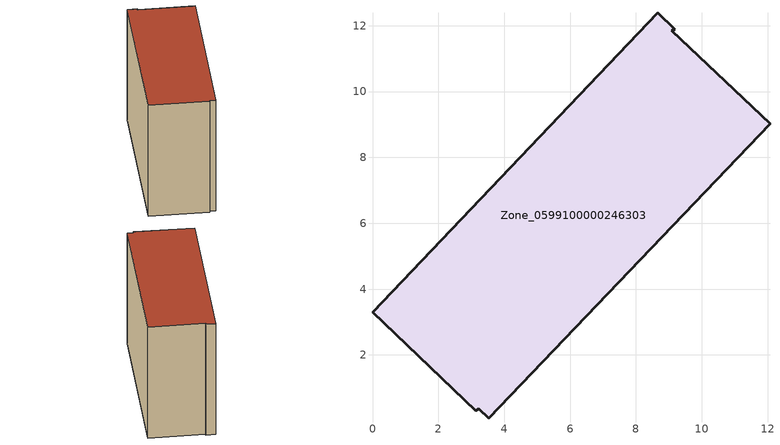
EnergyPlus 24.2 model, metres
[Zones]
Zone_0599100000246303
 floor ground (C_G): 12.07,9.02 3.53,0.08 3.22,0.37 3.14,0.3 0,3.3 8.67,12.39 9.18,11.9 9.09,11.84 z1.96
 wall outside (C_F): 0,3.3 3.14,0.3 3.22,0.37 3.53,0.08 12.07,9.02 9.09,11.84 9.18,11.9 8.67,12.39 0,3.3 z1.96:11.15
 roof outside (C_R): 3.53,0.08 12.07,9.02 9.09,11.84 9.18,11.9 8.67,12.39 0,3.3 3.14,0.3 3.22,0.37 z11.15
[BUILDING]
Pand.0599100000246303: North Axis=0; Terrain=City; Loads Convergence Tolerance Value=0.04; Temperature Convergence Tolerance Value=0.4; Solar Distribution=FullExterior; Maximum Number of Warmup Days=25; Minimum Number of Warmup Days=1
[Site:Location]
Rotterdam.The.Hague.AP_ZH_NLD Design_Conditions: Latitude=51.96; Longitude=4.45; Time Zone=1; Elevation=-4.5
[SITE:GROUNDTEMPERATURE:BUILDINGSURFACE]
18, 18, 18, 18, 18, 18, 18, 18, 18, 18, 18, 18
[MATERIAL] Thermal Absorptance=0.9; Solar Absorptance=0.7; Visible Absorptance=0.7
Name | Roughness | Thickness | Conductivity | Density | Specific Heat
G.TI.1992-2005 | MediumSmooth | 0.15 | 0.06 | 540 | 1210
F.TI.1992-2005 | Rough | 0.3 | 0.12 | 1920 | 840
R.TI.1992-2005 | MediumRough | 0.2 | 0.08 | 1500 | 1000
[CONSTRUCTION]
C_G: G.TI.1992-2005
C_F: F.TI.1992-2005
C_R: R.TI.1992-2005
[ZONE]
Zone_0599100000246303: Type=1; Multiplier=1; Ceiling Height=Autocalculate; Volume=Autocalculate; Floor Area=autocalculate; Part of Total Floor Area=Yes
[ZONEINFILTRATION:DESIGNFLOWRATE]
Infil_Zone_0599100000246303: Zone or ZoneList or Space or SpaceList=Zone_0599100000246303; Schedule=AlwaysOn; Design Flow Rate Calculation Method=Flow/Area; Flow Rate per Floor Area=0.0015; Constant Term Coefficient=1; Temperature Term Coefficient=0; Velocity Term Coefficient=0; Velocity Squared Term Coefficient=0
[HVACTEMPLATE:ZONE:IDEALLOADSAIRSYSTEM]
Zone_0599100000246303: Maximum Heating Supply Air Temperature=50; Minimum Cooling Supply Air Temperature=13; Maximum Heating Supply Air Humidity Ratio=0.0156; Minimum Cooling Supply Air Humidity Ratio=0.0077; Heating Limit=NoLimit; Cooling Limit=NoLimit; Dehumidification Control Type=ConstantSensibleHeatRatio; Cooling Sensible Heat Ratio=0.7; Dehumidification Setpoint=60; Humidification Control Type=None; Humidification Setpoint=30; Outdoor Air Method=None; Outdoor Air Flow Rate per Person=0.00944; Outdoor Air Flow Rate per Zone Floor Area=0; Outdoor Air Flow Rate per Zone=0; Demand Controlled Ventilation Type=None; Outdoor Air Economizer Type=NoEconomizer; Heat Recovery Type=None; Sensible Heat Recovery Effectiveness=0.7; Latent Heat Recovery Effectiveness=0.65
[ZONECONTROL:THERMOSTAT]
ThermostatControl_Zone_0599100000246303: Zone or ZoneList=Zone_0599100000246303; Control Type Schedule=DualSetpointControlType; Control 1=Thermostat_Zone_0599100000246303; Temperature Difference Between Cutout And Setpoint=0
[THERMOSTATSETPOINT:DUALSETPOINT]
Thermostat_Zone_0599100000246303: Heating Setpoint Temperature Schedule=HeatingSetpoint_Zone_0599100000246303; Cooling Setpoint Temperature Schedule=CoolingSetpoint_Zone_0599100000246303
[SCHEDULE:COMPACT]
HeatingSetpoint_Zone_0599100000246303: Through: 12/31, For: AllDays, Until: 24:00, 21
CoolingSetpoint_Zone_0599100000246303: Through: 12/31, For: AllDays, Until: 24:00, 24
DualSetpointControlType: Through: 12/31, For: AllDays, Until: 24:00, 4
AlwaysOn: Through: 12/31, For: AllDays, Until: 24:00, 1
